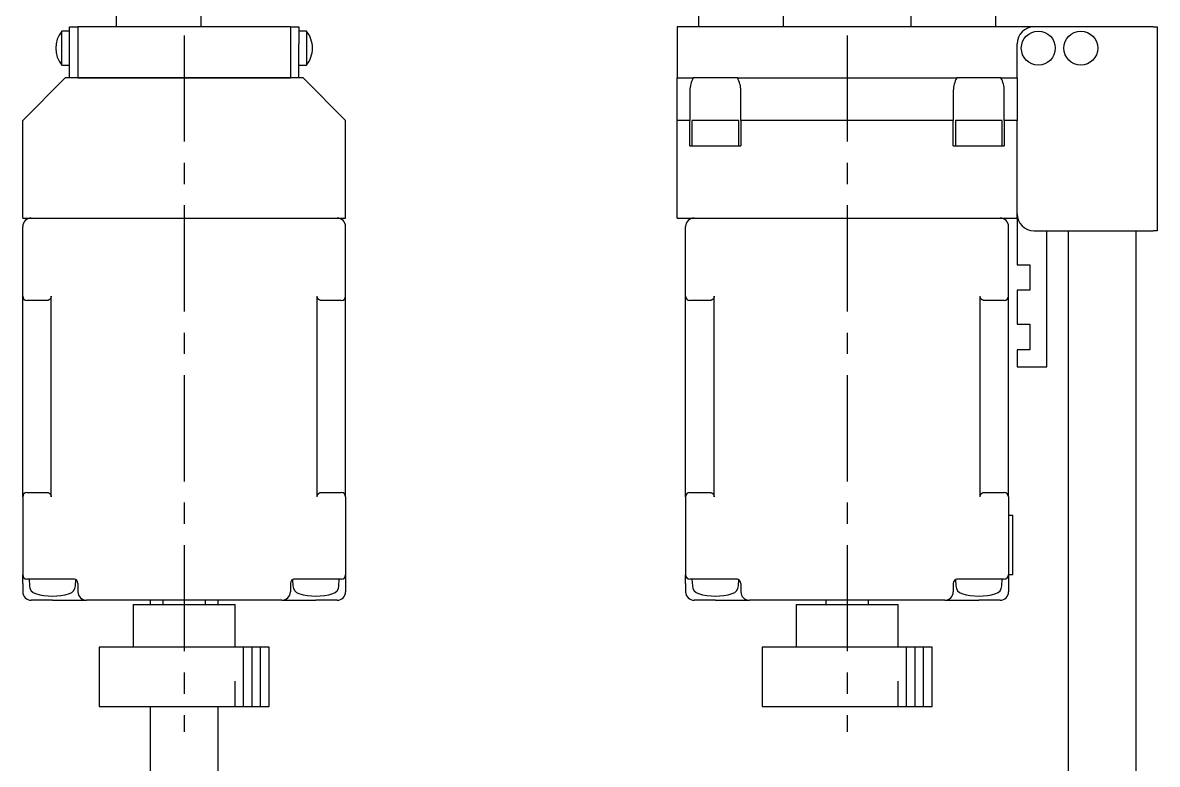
# Model space of a CAD drawing. Extents: x 165 to 838, y 27 to 488.
# Drawn here: x 182.2 to 315.8, y 240.2 to 327.5 of the extents above; entities that cross this region are included whole.
import ezdxf

# ---------------------------------------------------------------- set-up
doc = ezdxf.new("R2010")
doc.units = 0
doc.header["$LTSCALE"] = 10
doc.linetypes.add('CENTER', pattern=[2, 1.25, -0.25, 0.25, -0.25])
for name, color, linetype in [('1', 7, 'CONTINUOUS'), ('11', 7, 'CONTINUOUS'), ('2', 7, 'CONTINUOUS')]:
    doc.layers.add(name, color=color, linetype=linetype)

msp = doc.modelspace()

# ---------------------------------------------------------------- linework, layer by layer
at = {"layer": '1', "color": 7, "linetype": 'CONTINUOUS'}
for p, q in [((193.25, 328.499999), (193.25, 326.999999)), ((203.25, 326.999999), (203.25, 328.499999)), ((261.750001, 328.499999), (261.750001, 326.999999)), ((271.750001, 326.999999), (271.750001, 328.499999)), ((286.750001, 328.499999), (286.750001, 326.999999)), ((296.750001, 326.999999), (296.750001, 328.499999)), ((186.852001, 322.499999), (186.852001, 326.499999)), ((187.75, 326.499999), (186.852001, 326.499999)), ((187.75, 326.999999), (188.75, 326.999999)), ((187.75, 324.999999), (187.75, 326.999999)), ((188.75, 326.999999), (188.75, 325.299999)), ((213.75, 326.999999), (188.75, 326.999999)), ((213.75, 326.999999), (214.75, 326.999999)), ((213.75, 326.999999), (213.75, 320.999999)), ((214.75, 326.999999), (214.75, 324.999999)), ((215.647999, 326.499999), (214.75, 326.499999)), ((215.647999, 326.499999), (215.647999, 322.499999)), ((259.250001, 326.999999), (259.250001, 320.999999)), ((301.250001, 326.999999), (259.250001, 326.999999)), ((315.250001, 326.999999), (301.250001, 326.999999)), ((315.250001, 326.999999), (315.750001, 326.999999)), ((315.750001, 326.999999), (315.750001, 302.999999)), ((187.75, 320.999999), (187.75, 324.999999)), ((188.75, 325.299999), (188.75, 323.699999)), ((214.75, 320.999999), (214.75, 324.999999)), ((299.250001, 320.999999), (299.250001, 324.999999)), ((188.75, 323.699999), (188.75, 320.999999)), ((186.852001, 322.499999), (187.75, 322.499999)), ((214.75, 322.499999), (215.647999, 322.499999)), ((187.25, 320.999999), (182.25, 315.999999)), ((188.75, 320.999999), (187.25, 320.999999)), ((213.75, 320.999999), (188.75, 320.999999)), ((188.75, 320.999999), (213.75, 320.999999)), ((215.25, 320.999999), (213.75, 320.999999)), ((220.25, 315.999999), (215.25, 320.999999)), ((259.250001, 315.999999), (259.250001, 320.999999)), ((259.250001, 320.999999), (261.151925, 320.999999)), ((263.750001, 320.999999), (261.151925, 320.999999)), ((266.348077, 320.999999), (263.750001, 320.999999)), ((266.348077, 320.999999), (292.151925, 320.999999)), ((294.750001, 320.999999), (292.151925, 320.999999)), ((297.348077, 320.999999), (294.750001, 320.999999)), ((297.348077, 320.999999), (299.250001, 320.999999)), ((299.250001, 320.999999), (299.250001, 315.999999)), ((260.750001, 319.499999), (260.750001, 315.999999)), ((266.750001, 315.999999), (266.750001, 319.499999)), ((291.750001, 319.499999), (291.750001, 315.999999)), ((297.750001, 315.999999), (297.750001, 319.499999)), ((182.25, 304.499999), (182.25, 315.999999)), ((220.25, 304.499999), (220.25, 315.999999)), ((260.750001, 315.999999), (259.250001, 315.999999)), ((259.250001, 304.499999), (259.250001, 315.999999)), ((260.750001, 312.999999), (260.750001, 315.999999)), ((263.750001, 315.999999), (261.000001, 315.999999)), ((266.500001, 315.999999), (261.000001, 315.999999)), ((261.000001, 315.999999), (261.000001, 312.999999)), ((266.500001, 315.999999), (263.750001, 315.999999)), ((266.500001, 312.999999), (266.500001, 315.999999)), ((291.750001, 315.999999), (266.750001, 315.999999)), ((266.750001, 315.999999), (266.750001, 312.999999)), ((291.750001, 312.999999), (291.750001, 315.999999)), ((294.750001, 315.999999), (292.000001, 315.999999)), ((297.500001, 315.999999), (292.000001, 315.999999)), ((292.000001, 315.999999), (292.000001, 312.999999)), ((297.500001, 315.999999), (294.750001, 315.999999)), ((297.500001, 312.999999), (297.500001, 315.999999)), ((299.250001, 315.999999), (297.750001, 315.999999)), ((297.750001, 315.999999), (297.750001, 312.999999)), ((299.250001, 304.499999), (299.250001, 315.999999)), ((260.750001, 312.999999), (266.750001, 312.999999)), ((291.750001, 312.999999), (297.750001, 312.999999)), ((182.25, 304.499999), (220.25, 304.499999)), ((259.250001, 304.499999), (299.250001, 304.499999)), ((299.250001, 304.499999), (299.250001, 298.999999)), ((182.25, 295.299999), (182.25, 303.499999)), ((220.25, 295.299999), (220.25, 303.499999)), ((260.250001, 295.299999), (260.250001, 303.499999)), ((298.250001, 295.299999), (298.250001, 303.499999)), ((301.250001, 302.999999), (315.250001, 302.999999)), ((302.750001, 286.999999), (302.750001, 302.999999)), ((305.250421, 302.999999), (305.250421, 232.500001)), ((313.250421, 232.500001), (313.250421, 302.999999)), ((315.750001, 302.999999), (315.250001, 302.999999)), ((299.250001, 298.999999), (300.750001, 298.999999)), ((300.750001, 298.999999), (300.750001, 295.999999)), ((182.25, 271.699999), (182.25, 295.299999)), ((185.530632, 295.042948), (185.517503, 295.022214)), ((185.542728, 295.064301), (185.530632, 295.042948)), ((185.553762, 295.086221), (185.542728, 295.064301)), ((185.563707, 295.108657), (185.553762, 295.086221)), ((185.57254, 295.131554), (185.563707, 295.108657)), ((185.580238, 295.154857), (185.57254, 295.131554)), ((185.586783, 295.178509), (185.580238, 295.154857)), ((185.59216, 295.202454), (185.586783, 295.178509)), ((185.596356, 295.226634), (185.59216, 295.202454)), ((185.59936, 295.25099), (185.596356, 295.226634)), ((185.601165, 295.275465), (185.59936, 295.25099)), ((185.601768, 295.299999), (185.601165, 295.275465)), ((185.601768, 271.699999), (185.601768, 295.299999)), ((216.898232, 271.699999), (216.898232, 295.299999)), ((216.898835, 295.275465), (216.898232, 295.299999)), ((216.90064, 295.25099), (216.898835, 295.275465)), ((216.903644, 295.226634), (216.90064, 295.25099)), ((216.90784, 295.202454), (216.903644, 295.226634)), ((216.913217, 295.178509), (216.90784, 295.202454)), ((216.919762, 295.154857), (216.913217, 295.178509)), ((216.92746, 295.131554), (216.919762, 295.154857)), ((216.936293, 295.108657), (216.92746, 295.131554)), ((216.946238, 295.086221), (216.936293, 295.108657)), ((216.957272, 295.064301), (216.946238, 295.086221)), ((216.969368, 295.042948), (216.957272, 295.064301)), ((216.982497, 295.022214), (216.969368, 295.042948)), ((220.25, 271.699999), (220.25, 295.299999)), ((260.250001, 271.699999), (260.250001, 295.299999)), ((263.530633, 295.042948), (263.517504, 295.022214)), ((263.542729, 295.064301), (263.530633, 295.042948)), ((263.553763, 295.086221), (263.542729, 295.064301)), ((263.563708, 295.108657), (263.553763, 295.086221)), ((263.572541, 295.131554), (263.563708, 295.108657)), ((263.580239, 295.154857), (263.572541, 295.131554)), ((263.586784, 295.178509), (263.580239, 295.154857)), ((263.592161, 295.202454), (263.586784, 295.178509)), ((263.596357, 295.226634), (263.592161, 295.202454)), ((263.599361, 295.25099), (263.596357, 295.226634)), ((263.601166, 295.275465), (263.599361, 295.25099)), ((263.601769, 295.299999), (263.601166, 295.275465)), ((263.601769, 271.699999), (263.601769, 295.299999)), ((294.898233, 271.699999), (294.898233, 295.299999)), ((294.898836, 295.275465), (294.898233, 295.299999)), ((294.900641, 295.25099), (294.898836, 295.275465)), ((294.903645, 295.226634), (294.900641, 295.25099)), ((294.907841, 295.202454), (294.903645, 295.226634)), ((294.913218, 295.178509), (294.907841, 295.202454)), ((294.919763, 295.154857), (294.913218, 295.178509)), ((294.927461, 295.131554), (294.919763, 295.154857)), ((294.936294, 295.108657), (294.927461, 295.131554)), ((294.946239, 295.086221), (294.936294, 295.108657)), ((294.957273, 295.064301), (294.946239, 295.086221)), ((294.969369, 295.042948), (294.957273, 295.064301)), ((294.982498, 295.022214), (294.969369, 295.042948)), ((298.250001, 271.699999), (298.250001, 295.299999)), ((299.250001, 295.999999), (299.250001, 291.999999)), ((300.750001, 295.999999), (299.250001, 295.999999)), ((184.25, 294.799999), (182.75, 294.799999)), ((185.101768, 294.799999), (184.25, 294.799999)), ((185.126302, 294.800601), (185.101768, 294.799999)), ((185.150776, 294.802407), (185.126302, 294.800601)), ((185.175133, 294.805411), (185.150776, 294.802407)), ((185.199313, 294.809606), (185.175133, 294.805411)), ((185.223258, 294.814983), (185.199313, 294.809606)), ((185.24691, 294.821529), (185.223258, 294.814983)), ((185.270213, 294.829227), (185.24691, 294.821529)), ((185.293109, 294.838059), (185.270213, 294.829227)), ((185.315545, 294.848004), (185.293109, 294.838059)), ((185.337466, 294.859038), (185.315545, 294.848004)), ((185.358819, 294.871135), (185.337466, 294.859038)), ((185.379553, 294.884264), (185.358819, 294.871135)), ((185.399617, 294.898395), (185.379553, 294.884264)), ((185.418964, 294.913494), (185.399617, 294.898395)), ((185.437547, 294.929523), (185.418964, 294.913494)), ((185.455321, 294.946446), (185.437547, 294.929523)), ((185.472243, 294.96422), (185.455321, 294.946446)), ((185.488273, 294.982802), (185.472243, 294.96422)), ((185.503371, 295.002149), (185.488273, 294.982802)), ((185.517503, 295.022214), (185.503371, 295.002149)), ((216.996629, 295.002149), (216.982497, 295.022214)), ((217.011727, 294.982802), (216.996629, 295.002149)), ((217.027757, 294.96422), (217.011727, 294.982802)), ((217.044679, 294.946446), (217.027757, 294.96422)), ((217.062453, 294.929523), (217.044679, 294.946446)), ((217.081036, 294.913494), (217.062453, 294.929523)), ((217.100383, 294.898395), (217.081036, 294.913494)), ((217.120447, 294.884264), (217.100383, 294.898395)), ((217.141181, 294.871135), (217.120447, 294.884264)), ((217.162534, 294.859038), (217.141181, 294.871135)), ((217.184455, 294.848004), (217.162534, 294.859038)), ((217.206891, 294.838059), (217.184455, 294.848004)), ((217.229787, 294.829227), (217.206891, 294.838059)), ((217.25309, 294.821529), (217.229787, 294.829227)), ((217.276742, 294.814983), (217.25309, 294.821529)), ((217.300687, 294.809606), (217.276742, 294.814983)), ((217.324867, 294.805411), (217.300687, 294.809606)), ((217.349224, 294.802407), (217.324867, 294.805411)), ((217.373698, 294.800601), (217.349224, 294.802407)), ((217.398232, 294.799999), (217.373698, 294.800601)), ((218.25, 294.799999), (217.398232, 294.799999)), ((219.75, 294.799999), (218.25, 294.799999)), ((262.250001, 294.799999), (260.750001, 294.799999)), ((263.101769, 294.799999), (262.250001, 294.799999)), ((263.126303, 294.800601), (263.101769, 294.799999)), ((263.150777, 294.802407), (263.126303, 294.800601)), ((263.175134, 294.805411), (263.150777, 294.802407)), ((263.199314, 294.809606), (263.175134, 294.805411)), ((263.223259, 294.814983), (263.199314, 294.809606)), ((263.246911, 294.821529), (263.223259, 294.814983)), ((263.270214, 294.829227), (263.246911, 294.821529)), ((263.29311, 294.838059), (263.270214, 294.829227)), ((263.315546, 294.848004), (263.29311, 294.838059)), ((263.337467, 294.859038), (263.315546, 294.848004)), ((263.35882, 294.871135), (263.337467, 294.859038)), ((263.379554, 294.884264), (263.35882, 294.871135)), ((263.399618, 294.898395), (263.379554, 294.884264)), ((263.418965, 294.913494), (263.399618, 294.898395)), ((263.437548, 294.929523), (263.418965, 294.913494)), ((263.455322, 294.946446), (263.437548, 294.929523)), ((263.472244, 294.96422), (263.455322, 294.946446)), ((263.488274, 294.982802), (263.472244, 294.96422)), ((263.503372, 295.002149), (263.488274, 294.982802)), ((263.517504, 295.022214), (263.503372, 295.002149)), ((294.99663, 295.002149), (294.982498, 295.022214)), ((295.011728, 294.982802), (294.99663, 295.002149)), ((295.027758, 294.96422), (295.011728, 294.982802)), ((295.04468, 294.946446), (295.027758, 294.96422)), ((295.062454, 294.929523), (295.04468, 294.946446)), ((295.081037, 294.913494), (295.062454, 294.929523)), ((295.100384, 294.898395), (295.081037, 294.913494)), ((295.120448, 294.884264), (295.100384, 294.898395)), ((295.141182, 294.871135), (295.120448, 294.884264)), ((295.162535, 294.859038), (295.141182, 294.871135)), ((295.184456, 294.848004), (295.162535, 294.859038)), ((295.206892, 294.838059), (295.184456, 294.848004)), ((295.229788, 294.829227), (295.206892, 294.838059)), ((295.253091, 294.821529), (295.229788, 294.829227)), ((295.276743, 294.814983), (295.253091, 294.821529)), ((295.300688, 294.809606), (295.276743, 294.814983)), ((295.324868, 294.805411), (295.300688, 294.809606)), ((295.349225, 294.802407), (295.324868, 294.805411)), ((295.373699, 294.800601), (295.349225, 294.802407)), ((295.398233, 294.799999), (295.373699, 294.800601)), ((296.250001, 294.799999), (295.398233, 294.799999)), ((297.750001, 294.799999), (296.250001, 294.799999)), ((299.250001, 291.999999), (300.750001, 291.999999)), ((300.750001, 291.999999), (300.750001, 288.999999)), ((299.250001, 288.999999), (299.250001, 286.999999)), ((300.750001, 288.999999), (299.250001, 288.999999)), ((299.250001, 286.999999), (302.750001, 286.999999)), ((182.25, 271.699999), (182.25, 262.499999)), ((182.75, 272.199999), (184.25, 272.199999)), ((184.25, 272.199999), (185.101768, 272.199999)), ((185.101768, 272.199999), (185.126302, 272.199397)), ((185.126302, 272.199397), (185.150776, 272.197591)), ((185.150776, 272.197591), (185.175133, 272.194587)), ((185.175133, 272.194587), (185.199313, 272.190392)), ((185.199313, 272.190392), (185.223258, 272.185015)), ((185.223258, 272.185015), (185.24691, 272.178469)), ((185.24691, 272.178469), (185.270213, 272.170771)), ((185.270213, 272.170771), (185.293109, 272.161939)), ((185.293109, 272.161939), (185.315545, 272.151994)), ((185.315545, 272.151994), (185.337466, 272.14096)), ((185.337466, 272.14096), (185.358819, 272.128863)), ((185.358819, 272.128863), (185.379553, 272.115734)), ((185.379553, 272.115734), (185.399617, 272.101603)), ((185.399617, 272.101603), (185.418964, 272.086504)), ((185.418964, 272.086504), (185.437547, 272.070475)), ((185.437547, 272.070475), (185.455321, 272.053552)), ((185.455321, 272.053552), (185.472243, 272.035778)), ((185.472243, 272.035778), (185.488273, 272.017196)), ((185.488273, 272.017196), (185.503371, 271.997849)), ((185.503371, 271.997849), (185.517503, 271.977784)), ((185.517503, 271.977784), (185.530632, 271.95705)), ((185.530632, 271.95705), (185.542728, 271.935697)), ((185.542728, 271.935697), (185.553762, 271.913777)), ((185.553762, 271.913777), (185.563707, 271.891341)), ((185.563707, 271.891341), (185.57254, 271.868444)), ((185.57254, 271.868444), (185.580238, 271.845141)), ((185.580238, 271.845141), (185.586783, 271.821489)), ((185.586783, 271.821489), (185.59216, 271.797544)), ((185.59216, 271.797544), (185.596356, 271.773364)), ((185.596356, 271.773364), (185.59936, 271.749008)), ((185.59936, 271.749008), (185.601165, 271.724533)), ((185.601165, 271.724533), (185.601768, 271.699999)), ((216.898232, 271.699999), (216.898835, 271.724533)), ((216.898835, 271.724533), (216.90064, 271.749008)), ((216.90064, 271.749008), (216.903644, 271.773364)), ((216.903644, 271.773364), (216.90784, 271.797544)), ((216.90784, 271.797544), (216.913217, 271.821489)), ((216.913217, 271.821489), (216.919762, 271.845141)), ((216.919762, 271.845141), (216.92746, 271.868444)), ((216.92746, 271.868444), (216.936293, 271.891341)), ((216.936293, 271.891341), (216.946238, 271.913777)), ((216.946238, 271.913777), (216.957272, 271.935697)), ((216.957272, 271.935697), (216.969368, 271.95705)), ((216.969368, 271.95705), (216.982497, 271.977784)), ((216.982497, 271.977784), (216.996629, 271.997849)), ((216.996629, 271.997849), (217.011727, 272.017196)), ((217.011727, 272.017196), (217.027757, 272.035778)), ((217.027757, 272.035778), (217.044679, 272.053552)), ((217.044679, 272.053552), (217.062453, 272.070475)), ((217.062453, 272.070475), (217.081036, 272.086504)), ((217.081036, 272.086504), (217.100383, 272.101603)), ((217.100383, 272.101603), (217.120447, 272.115734)), ((217.120447, 272.115734), (217.141181, 272.128863)), ((217.141181, 272.128863), (217.162534, 272.14096)), ((217.162534, 272.14096), (217.184455, 272.151994)), ((217.184455, 272.151994), (217.206891, 272.161939)), ((217.206891, 272.161939), (217.229787, 272.170771)), ((217.229787, 272.170771), (217.25309, 272.178469)), ((217.25309, 272.178469), (217.276742, 272.185015)), ((217.276742, 272.185015), (217.300687, 272.190392)), ((217.300687, 272.190392), (217.324867, 272.194587)), ((217.324867, 272.194587), (217.349224, 272.197591)), ((217.349224, 272.197591), (217.373698, 272.199397)), ((217.373698, 272.199397), (217.398232, 272.199999)), ((217.398232, 272.199999), (218.25, 272.199999)), ((218.25, 272.199999), (219.75, 272.199999)), ((220.25, 271.699999), (220.25, 262.499999)), ((260.250001, 271.699999), (260.250001, 262.499999)), ((260.750001, 272.199999), (262.250001, 272.199999)), ((262.250001, 272.199999), (263.101769, 272.199999)), ((263.101769, 272.199999), (263.126303, 272.199397)), ((263.126303, 272.199397), (263.150777, 272.197591)), ((263.150777, 272.197591), (263.175134, 272.194587)), ((263.175134, 272.194587), (263.199314, 272.190392)), ((263.199314, 272.190392), (263.223259, 272.185015)), ((263.223259, 272.185015), (263.246911, 272.178469)), ((263.246911, 272.178469), (263.270214, 272.170771)), ((263.270214, 272.170771), (263.29311, 272.161939)), ((263.29311, 272.161939), (263.315546, 272.151994)), ((263.315546, 272.151994), (263.337467, 272.14096)), ((263.337467, 272.14096), (263.35882, 272.128863)), ((263.35882, 272.128863), (263.379554, 272.115734)), ((263.379554, 272.115734), (263.399618, 272.101603)), ((263.399618, 272.101603), (263.418965, 272.086504)), ((263.418965, 272.086504), (263.437548, 272.070475)), ((263.437548, 272.070475), (263.455322, 272.053552)), ((263.455322, 272.053552), (263.472244, 272.035778)), ((263.472244, 272.035778), (263.488274, 272.017196)), ((263.488274, 272.017196), (263.503372, 271.997849)), ((263.503372, 271.997849), (263.517504, 271.977784)), ((263.517504, 271.977784), (263.530633, 271.95705)), ((263.530633, 271.95705), (263.542729, 271.935697)), ((263.542729, 271.935697), (263.553763, 271.913777)), ((263.553763, 271.913777), (263.563708, 271.891341)), ((263.563708, 271.891341), (263.572541, 271.868444)), ((263.572541, 271.868444), (263.580239, 271.845141)), ((263.580239, 271.845141), (263.586784, 271.821489)), ((263.586784, 271.821489), (263.592161, 271.797544)), ((263.592161, 271.797544), (263.596357, 271.773364)), ((263.596357, 271.773364), (263.599361, 271.749008)), ((263.599361, 271.749008), (263.601166, 271.724533)), ((263.601166, 271.724533), (263.601769, 271.699999)), ((294.898233, 271.699999), (294.898836, 271.724533)), ((294.898836, 271.724533), (294.900641, 271.749008)), ((294.900641, 271.749008), (294.903645, 271.773364)), ((294.903645, 271.773364), (294.907841, 271.797544)), ((294.907841, 271.797544), (294.913218, 271.821489)), ((294.913218, 271.821489), (294.919763, 271.845141)), ((294.919763, 271.845141), (294.927461, 271.868444)), ((294.927461, 271.868444), (294.936294, 271.891341)), ((294.936294, 271.891341), (294.946239, 271.913777)), ((294.946239, 271.913777), (294.957273, 271.935697)), ((294.957273, 271.935697), (294.969369, 271.95705)), ((294.969369, 271.95705), (294.982498, 271.977784)), ((294.982498, 271.977784), (294.99663, 271.997849)), ((294.99663, 271.997849), (295.011728, 272.017196)), ((295.011728, 272.017196), (295.027758, 272.035778)), ((295.027758, 272.035778), (295.04468, 272.053552)), ((295.04468, 272.053552), (295.062454, 272.070475)), ((295.062454, 272.070475), (295.081037, 272.086504)), ((295.081037, 272.086504), (295.100384, 272.101603)), ((295.100384, 272.101603), (295.120448, 272.115734)), ((295.120448, 272.115734), (295.141182, 272.128863)), ((295.141182, 272.128863), (295.162535, 272.14096)), ((295.162535, 272.14096), (295.184456, 272.151994)), ((295.184456, 272.151994), (295.206892, 272.161939)), ((295.206892, 272.161939), (295.229788, 272.170771)), ((295.229788, 272.170771), (295.253091, 272.178469)), ((295.253091, 272.178469), (295.276743, 272.185015)), ((295.276743, 272.185015), (295.300688, 272.190392)), ((295.300688, 272.190392), (295.324868, 272.194587)), ((295.324868, 272.194587), (295.349225, 272.197591)), ((295.349225, 272.197591), (295.373699, 272.199397)), ((295.373699, 272.199397), (295.398233, 272.199999)), ((295.398233, 272.199999), (296.250001, 272.199999)), ((296.250001, 272.199999), (297.750001, 272.199999)), ((298.250001, 271.699999), (298.250001, 262.499999)), ((298.750001, 269.499999), (298.250001, 269.499999)), ((298.750001, 262.499999), (298.750001, 269.499999)), ((182.25, 261.499999), (182.25, 262.499999)), ((184.25, 261.999999), (182.75, 261.999999)), ((183, 261.999999), (183.042121, 261.196276)), ((188.335786, 261.999999), (184.25, 261.999999)), ((188.457879, 261.196276), (188.496592, 261.934962)), ((214.003408, 261.934962), (214.042121, 261.196276)), ((218.25, 261.999999), (214.164214, 261.999999)), ((219.75, 261.999999), (218.25, 261.999999)), ((219.457879, 261.196276), (219.5, 261.999999)), ((220.25, 262.499999), (220.25, 261.499999)), ((260.250001, 261.499999), (260.250001, 262.499999)), ((262.250001, 261.999999), (260.750001, 261.999999)), ((261.000001, 261.999999), (261.042122, 261.196276)), ((266.335787, 261.999999), (262.250001, 261.999999)), ((266.45788, 261.196276), (266.496593, 261.934962)), ((292.003409, 261.934962), (292.042122, 261.196276)), ((296.250001, 261.999999), (292.164215, 261.999999)), ((297.750001, 261.999999), (296.250001, 261.999999)), ((297.45788, 261.196276), (297.500001, 261.999999)), ((298.250001, 262.499999), (298.250001, 261.499999)), ((298.750001, 262.499999), (298.250001, 262.499999)), ((182.25, 261.499999), (182.25, 260.499999)), ((188.75, 261.499999), (188.75, 260.499999)), ((213.75, 261.499999), (213.75, 260.499999)), ((220.25, 261.499999), (220.25, 260.499999)), ((260.250001, 261.499999), (260.250001, 260.499999)), ((266.750001, 261.499999), (266.750001, 260.499999)), ((291.750001, 261.499999), (291.750001, 260.499999)), ((298.250001, 261.499999), (298.250001, 260.499999)), ((185.75, 259.499999), (183.25, 259.499999)), ((185.75, 259.499999), (189.75, 259.499999)), ((212.75, 259.499999), (189.75, 259.499999)), ((195.25, 258.999999), (207.25, 258.999999)), ((195.25, 258.999999), (195.25, 253.999999)), ((197.25, 259.499999), (197.25, 258.999999)), ((198.75, 259.499999), (198.75, 258.999999)), ((203.75, 258.999999), (203.75, 259.499999)), ((205.25, 258.999999), (205.25, 259.499999)), ((207.25, 253.999999), (207.25, 258.999999)), ((212.75, 259.499999), (216.75, 259.499999)), ((219.25, 259.499999), (216.75, 259.499999)), ((263.750001, 259.499999), (261.250001, 259.499999)), ((263.750001, 259.499999), (267.750001, 259.499999)), ((290.750001, 259.499999), (267.750001, 259.499999)), ((273.250001, 258.999999), (279.250001, 258.999999)), ((273.250001, 258.999999), (273.250001, 253.999999)), ((276.750001, 259.499999), (276.750001, 258.999999)), ((279.250001, 258.999999), (285.250001, 258.999999)), ((281.750001, 258.999999), (281.750001, 259.499999)), ((285.250001, 253.999999), (285.250001, 258.999999)), ((290.750001, 259.499999), (294.750001, 259.499999)), ((297.250001, 259.499999), (294.750001, 259.499999)), ((211.25, 253.999999), (191.25, 253.999999)), ((191.25, 253.999999), (191.25, 246.999999)), ((211.25, 246.999999), (211.25, 253.999999)), ((279.250001, 253.999999), (269.250001, 253.999999)), ((269.250001, 253.999999), (269.250001, 246.999999)), ((289.250001, 253.999999), (279.250001, 253.999999)), ((289.250001, 246.999999), (289.250001, 253.999999)), ((191.25, 246.999999), (211.25, 246.999999)), ((197.25, 246.999999), (197.25, 232.500001)), ((205.25, 232.500001), (205.25, 246.999999)), ((269.250001, 246.999999), (279.250001, 246.999999)), ((279.250001, 246.999999), (289.250001, 246.999999))]:
    msp.add_line(p, q, dxfattribs=at)
for centre in [(301.750001, 324.499999), (306.750001, 324.499999)]:
    msp.add_circle(centre, 2, dxfattribs=at)
for centre, radius, start, end in [((189.35, 324.499999), 3.2, 141.317813, 218.682187), ((213.15, 324.499999), 3.2, 0, 38.682187), ((301.250001, 324.999999), 2, 90, 180), ((213.15, 324.499999), 3.2, 321.317813, 0), ((263.750001, 319.499999), 3, 150, 180), ((263.750001, 319.499999), 3, 0, 30), ((294.750001, 319.499999), 3, 150, 180), ((294.750001, 319.499999), 3, 0, 30), ((183.25, 303.499999), 1, 90, 180), ((219.25, 303.499999), 1, 0, 90), ((261.250001, 303.499999), 1, 90, 180), ((297.250001, 303.499999), 1, 0, 90), ((301.250001, 304.999999), 2, 180, 270), ((182.75, 295.299999), 0.5, 180, 270), ((219.75, 295.299999), 0.5, 270, 0), ((260.750001, 295.299999), 0.5, 180, 270), ((297.750001, 295.299999), 0.5, 270, 0), ((182.75, 271.699999), 0.5, 90, 180), ((219.75, 271.699999), 0.5, 0, 90), ((260.750001, 271.699999), 0.5, 90, 180), ((297.750001, 271.699999), 0.5, 0, 90), ((182.75, 262.499999), 0.5, 180, 270), ((188.25, 261.499999), 0.5, 0, 90), ((214.25, 261.499999), 0.5, 90, 180), ((219.75, 262.499999), 0.5, 270, 0), ((260.750001, 262.499999), 0.5, 180, 270), ((266.250001, 261.499999), 0.5, 0, 90), ((292.250001, 261.499999), 0.5, 90, 180), ((297.750001, 262.499999), 0.5, 270, 0), ((183.25, 260.499999), 1, 180, 270), ((184.040751, 261.248611), 1, 182.999972, 253.448664), ((187.459249, 261.248611), 1, 286.551336, 357.000028), ((189.75, 260.499999), 1, 180, 270), ((212.75, 260.499999), 1, 270, 0), ((215.040751, 261.248611), 1, 182.999972, 253.448664), ((218.459249, 261.248611), 1, 286.551336, 357.000028), ((219.25, 260.499999), 1, 270, 0), ((261.250001, 260.499999), 1, 180, 270), ((262.040752, 261.248611), 1, 182.999972, 253.448664), ((265.45925, 261.248611), 1, 286.551336, 357.000028), ((267.750001, 260.499999), 1, 180, 270), ((290.750001, 260.499999), 1, 270, 0), ((293.040752, 261.248611), 1, 182.999972, 253.448664), ((296.45925, 261.248611), 1, 286.551336, 357.000028), ((297.250001, 260.499999), 1, 270, 0), ((185.75, 266.999999), 7, 253.448632, 286.551368), ((216.75, 266.999999), 7, 253.448632, 286.551368), ((263.750001, 266.999999), 7, 253.448632, 286.551368), ((294.750001, 266.999999), 7, 253.448632, 286.551368)]:
    msp.add_arc(centre, radius, start, end, dxfattribs=at)
at = {"layer": '11', "color": 4, "linetype": 'CENTER'}
for p, q in [((201.25, 405.999999), (201.25, 243.999999)), ((279.250001, 405.999999), (279.250001, 243.999999))]:
    msp.add_line(p, q, dxfattribs=at)
at = {"layer": '2', "color": 4, "linetype": 'CONTINUOUS'}
for p, q in [((208.25, 246.999999), (208.25, 253.999999)), ((209.25, 246.999999), (209.25, 253.999999)), ((210.25, 246.999999), (210.25, 253.999999)), ((286.250001, 246.999999), (286.250001, 253.999999)), ((287.250001, 246.999999), (287.250001, 253.999999)), ((288.250001, 246.999999), (288.250001, 253.999999)), ((207.25, 246.999999), (207.25, 249.999999)), ((285.250001, 246.999999), (285.250001, 249.999999))]:
    msp.add_line(p, q, dxfattribs=at)

doc.saveas('drawing.dxf')
